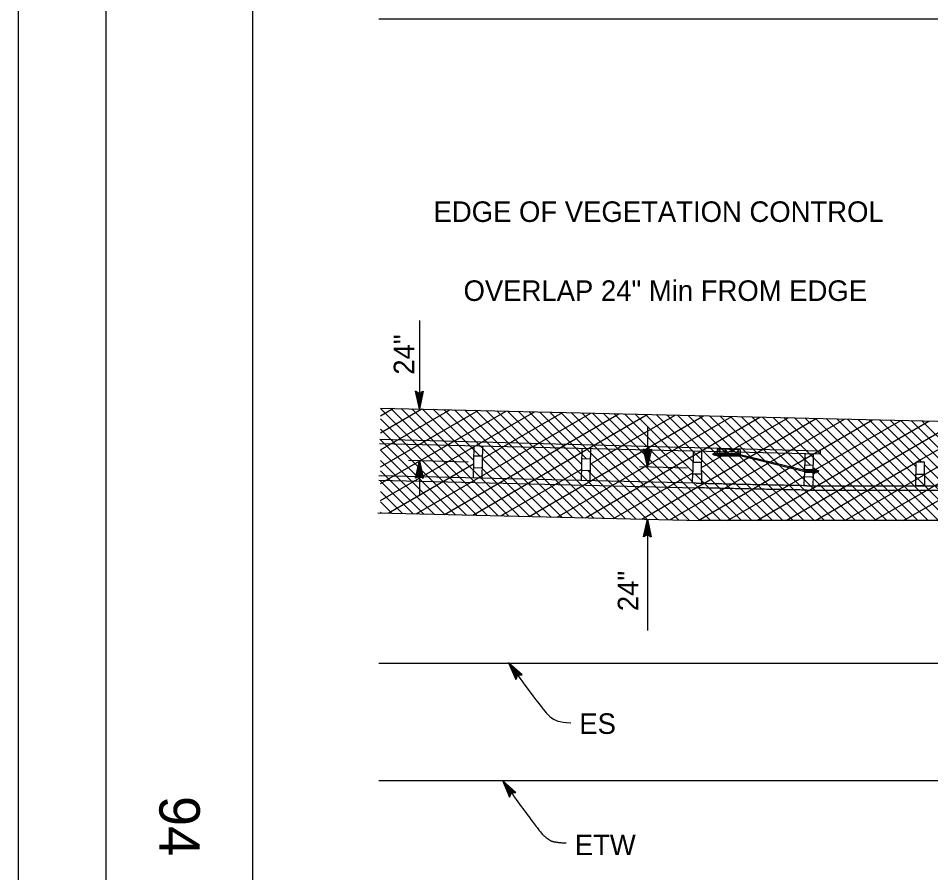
# Model space of a CAD drawing. Extents: x -893 to 867, y -474 to 712.
# Drawn here: x -893.5 to -582.5, y 104.1 to 395.2 of the extents above; entities that cross this region are included whole.
import ezdxf

# ---------------------------------------------------------------- set-up
doc = ezdxf.new("R2010")
doc.units = 0
for name, color, linetype in [('11 Undefined', 7, 'Continuous'), ('border_PLOTTING-ELEMENTS', 7, 'Continuous'), ('border_rw_22x34_Cut_Lines', 7, 'Continuous'), ('border_SHEET', 7, 'Continuous'), ('border_WITHIN-BORDER-anno', 7, 'Continuous'), ('rd_ES', 7, 'Continuous'), ('rd_ETW', 7, 'Continuous'), ('tcd_MISC', 7, 'Continuous'), ('tcd_RAILING', 7, 'Continuous'), ('tcd_RAILING-anno', 7, 'Continuous')]:
    doc.layers.add(name, color=color, linetype=linetype)

msp = doc.modelspace()

# ---------------------------------------------------------------- linework, layer by layer
at = {"layer": '11 Undefined'}
for p, q in [((-770, 259.73), (-765.56, 262.3)), ((-770, 262.23), (-733.56, 225.79)), ((-770, 253.96), (-755.95, 262.07)), ((-770, 248.19), (-746.35, 261.84)), ((-770, 242.41), (-736.75, 261.61)), ((-770, 236.64), (-727.14, 261.38)), ((-766.55, 262.32), (-729.94, 225.7)), ((-762.93, 262.23), (-726.32, 225.62)), ((-759.31, 262.15), (-722.7, 225.53)), ((-755.69, 262.06), (-738.29, 244.67)), ((-752.07, 261.98), (-736.17, 246.08)), ((-748.45, 261.89), (-711.83, 225.27)), ((-744.82, 261.8), (-708.21, 225.19)), ((-741.2, 261.72), (-704.59, 225.1)), ((-737.58, 261.63), (-700.96, 225.02)), ((-733.96, 261.54), (-697.34, 224.93)), ((-730.34, 261.46), (-693.72, 224.84)), ((-726.72, 261.37), (-690.1, 224.76)), ((-723.09, 261.29), (-686.48, 224.67)), ((-770, 230.86), (-717.54, 261.15)), ((-770, 258.7), (-737.18, 225.88)), ((-757.79, 226.37), (-698.33, 260.7)), ((-748.19, 226.14), (-688.73, 260.47)), ((-738.58, 225.91), (-679.12, 260.24)), ((-735.3, 245.13), (-707.93, 260.93)), ((-719.47, 261.2), (-701.51, 243.24)), ((-719.37, 225.45), (-659.91, 259.78)), ((-715.85, 261.11), (-699.91, 245.18)), ((-712.23, 261.03), (-675.61, 224.41)), ((-709.77, 225.22), (-650.31, 259.55)), ((-708.61, 260.94), (-671.99, 224.33)), ((-704.99, 260.86), (-668.37, 224.24)), ((-701.36, 260.77), (-664.66, 224.06)), ((-700.17, 225), (-640.71, 259.33)), ((-698.53, 243.26), (-669.52, 260.01)), ((-697.74, 260.68), (-661.12, 224.06)), ((-694.12, 260.6), (-657.58, 224.06)), ((-690.5, 260.51), (-654.05, 224.06)), ((-686.88, 260.42), (-650.51, 224.06)), ((-683.25, 260.34), (-663.56, 240.64)), ((-680.96, 224.54), (-621.5, 258.87)), ((-679.63, 260.25), (-663.37, 243.99)), ((-676.01, 260.17), (-639.91, 224.06)), ((-672.39, 260.08), (-636.37, 224.06)), ((-671.35, 224.31), (-611.89, 258.64)), ((-668.77, 259.99), (-632.84, 224.06)), ((-665.15, 259.91), (-629.3, 224.06)), ((-661.75, 224.08), (-602.29, 258.41)), ((-661.52, 259.82), (-625.76, 224.06)), ((-660.54, 242.1), (-631.1, 259.1)), ((-657.9, 259.73), (-622.23, 224.06)), ((-654.28, 259.65), (-618.69, 224.06)), ((-650.66, 259.56), (-615.16, 224.06)), ((-647.04, 259.48), (-611.62, 224.06)), ((-643.42, 259.39), (-625.49, 241.47)), ((-639.79, 259.3), (-623.45, 242.96)), ((-636.17, 259.22), (-601.02, 224.06)), ((-632.55, 259.13), (-597.48, 224.06)), ((-628.93, 259.04), (-593.94, 224.06)), ((-625.31, 258.96), (-590.41, 224.06)), ((-622.51, 240.96), (-592.69, 258.18)), ((-621.69, 258.87), (-586.87, 224.06)), ((-618.06, 258.79), (-583.34, 224.06)), ((-614.44, 258.7), (-579.8, 224.06)), ((-610.82, 258.61), (-576.27, 224.06)), ((-607.2, 258.53), (-572.73, 224.06)), ((-603.58, 258.44), (-587.59, 242.46)), ((-599.95, 258.36), (-585.5, 243.9)), ((-596.33, 258.27), (-562.12, 224.06)), ((-592.71, 258.18), (-558.59, 224.06)), ((-770, 255.16), (-740.8, 225.96)), ((-641.79, 224.06), (-583.08, 257.95)), ((-631.79, 224.06), (-573.48, 257.72)), ((-611.79, 224.06), (-554.27, 257.27)), ((-601.79, 224.06), (-544.92, 256.89)), ((-589.09, 258.1), (-555.05, 224.06)), ((-587.43, 243.9), (-563.87, 257.5)), ((-585.47, 258.01), (-551.52, 224.06)), ((-770, 251.62), (-744.43, 226.05)), ((-591.79, 224.06), (-544.92, 251.12)), ((-770, 248.09), (-748.05, 226.14)), ((-770, 244.55), (-751.67, 226.22)), ((-767.39, 226.6), (-738.33, 243.38)), ((-735.3, 245.2), (-715.45, 225.36)), ((-698.51, 243.78), (-679.23, 224.5)), ((-621.79, 224.06), (-587.59, 243.8)), ((-584.6, 243), (-565.66, 224.06)), ((-770, 241.02), (-755.29, 226.31)), ((-735.71, 242.09), (-719.07, 225.45)), ((-728.98, 225.68), (-701.56, 241.51)), ((-699.46, 241.18), (-682.86, 224.58)), ((-690.56, 224.77), (-663.56, 240.36)), ((-662.91, 239.99), (-646.98, 224.06)), ((-660.56, 241.18), (-643.44, 224.06)), ((-622.49, 242), (-604.55, 224.06)), ((-585.05, 239.91), (-569.2, 224.06)), ((-770, 237.48), (-758.91, 226.39)), ((-651.79, 224.06), (-625.53, 239.22)), ((-623, 238.97), (-608.09, 224.06)), ((-770, 233.95), (-762.53, 226.48)), ((-770, 230.41), (-766.16, 226.57)), ((-770, 226.88), (-769.78, 226.65))]:
    msp.add_line(p, q, dxfattribs=at)
at = {"layer": 'border_PLOTTING-ELEMENTS'}
for points in [[(-893.45, -474.04), (866.55, -474.04), (866.55, 711.96), (-893.45, 711.96)], [(-863.45, 668.96), (836.55, 668.96), (836.55, -431.04), (-863.45, -431.04)]]:
    msp.add_lwpolyline(points, close=True, dxfattribs=at)
at = {"layer": 'border_rw_22x34_Cut_Lines'}
msp.add_lwpolyline([(-863.45, 668.96), (836.55, 668.96), (836.55, -431.04), (-863.45, -431.04)], close=True, dxfattribs=at)
at = {"layer": 'border_SHEET'}
msp.add_line((-813.45, -406.04), (-813.45, 643.96), dxfattribs=at)
at = {"layer": 'rd_ES'}
for p, q in [((-38.33, 394.85), (-770.59, 394.85)), ((-38.33, 175.4), (-770.59, 175.4))]:
    msp.add_line(p, q, dxfattribs=at)
at = {"layer": 'rd_ETW'}
msp.add_line((-770.59, 135.5), (-38.33, 135.5), dxfattribs=at)
at = {"layer": 'tcd_MISC'}
for p, q in [((-770, 262.4), (-549.49, 257.15)), ((-770.85, 226.68), (-660.87, 224.06)), ((-275.95, 224.06), (-660.87, 224.06))]:
    msp.add_line(p, q, dxfattribs=at)
at = {"layer": 'tcd_RAILING'}
for p, q in [((-620.13, 246.67), (-770.29, 250.25)), ((-770.25, 251.83), (-620.1, 247.85)), ((-738.16, 249.49), (-738.45, 238.67)), ((-735.18, 249.41), (-735.47, 238.57)), ((-738.25, 246.13), (-735.27, 246.06)), ((-701.37, 248.57), (-701.66, 237.75)), ((-698.39, 248.49), (-698.68, 237.66)), ((-663.43, 247.7), (-663.56, 240.5)), ((-660.57, 240.45), (-660.44, 247.63)), ((-656.66, 246.47), (-656.65, 246.86)), ((-655.28, 246.43), (-656.66, 246.47)), ((-655.27, 246.83), (-656.65, 246.86)), ((-656.07, 246.2), (-656.05, 247.09)), ((-655.29, 246.19), (-656.07, 246.2)), ((-655.27, 247.07), (-656.05, 247.09)), ((-655.23, 248.4), (-655.29, 246.04)), ((-655.27, 247), (-655.29, 246.26)), ((-647.42, 246.02), (-655.29, 246.24)), ((-647.43, 245.83), (-655.29, 246.04)), ((-647.42, 246.22), (-655.28, 246.43)), ((-647.4, 246.81), (-655.27, 247.02)), ((-647.41, 246.62), (-655.27, 246.83)), ((-647.36, 248.19), (-655.23, 248.4)), ((-647.36, 248.19), (-647.43, 245.83)), ((-647.43, 245.83), (-647.39, 247.01)), ((-647.42, 246.22), (-625.37, 240.81)), ((-647.41, 246.62), (-625.36, 241.21)), ((-625.4, 246.73), (-625.53, 239.53)), ((-622.54, 239.48), (-622.41, 246.66)), ((-620.1, 247.89), (-620.13, 246.6)), ((-701.46, 245.22), (-698.48, 245.14)), ((-663.43, 243.99), (-660.51, 243.91)), ((-625.46, 243.02), (-622.48, 242.94)), ((-738.36, 242.15), (-735.38, 242.08)), ((-701.56, 241.24), (-698.58, 241.16)), ((-663.63, 236.78), (-663.56, 240.5)), ((-663.54, 240.01), (-660.58, 239.93)), ((-660.57, 240.45), (-660.64, 236.68)), ((-625.59, 235.94), (-625.53, 239.53)), ((-625.51, 240.52), (-622.52, 240.44)), ((-625.49, 241.51), (-622.5, 241.43)), ((-625.37, 240.82), (-622.52, 240.74)), ((-625.36, 241.21), (-622.51, 241.13)), ((-622.54, 239.48), (-622.61, 235.92)), ((-622.53, 239.95), (-622.18, 239.95)), ((-622.5, 241.92), (-622.13, 241.91)), ((-622.13, 241.91), (-622.18, 239.95)), ((-622.16, 240.56), (-622.14, 241.3)), ((-622.16, 240.73), (-620.78, 240.69)), ((-622.16, 240.49), (-621.38, 240.46)), ((-622.14, 241.37), (-621.35, 241.35)), ((-622.14, 241.13), (-620.77, 241.09)), ((-621.35, 241.35), (-621.38, 240.46)), ((-620.77, 241.09), (-620.78, 240.69)), ((-662.44, 236.75), (-770.59, 239.32)), ((-770.59, 237.81), (-662.4, 235.23)), ((-625.51, 239.03), (-622.55, 238.96)), ((-624.69, 235.92), (-473.61, 235.92)), ((-624.69, 234.43), (-312.12, 234.42))]:
    msp.add_line(p, q, dxfattribs=at)
for points in [[(-654.8, 247.79), (-654.4, 247.53), (-654.37, 247.53), (-654.79, 247.81)], [(-654.66, 247.54), (-654.66, 247.54), (-654.4, 247.53), (-654.8, 247.79)], [(-654.79, 247.81), (-654.37, 247.53), (-654.22, 247.77), (-654.65, 248.05)], [(-654.65, 248.05), (-654.22, 247.77), (-654.22, 247.78), (-654.62, 248.04)], [(-654.62, 248.04), (-654.22, 247.78), (-654.36, 248.04), (-654.36, 248.04)], [(-652.67, 247.74), (-652.27, 247.48), (-652.24, 247.48), (-652.66, 247.75)], [(-652.53, 247.48), (-652.53, 247.48), (-652.27, 247.48), (-652.67, 247.74)], [(-652.66, 247.75), (-652.24, 247.48), (-652.09, 247.71), (-652.52, 247.99)], [(-652.52, 247.99), (-652.09, 247.71), (-652.08, 247.72), (-652.49, 247.98)], [(-652.49, 247.98), (-652.08, 247.72), (-652.23, 247.98), (-652.23, 247.98)], [(-650.54, 247.69), (-650.11, 247.42), (-649.96, 247.65), (-650.39, 247.93)], [(-650.54, 247.68), (-650.14, 247.42), (-650.11, 247.42), (-650.54, 247.69)], [(-650.4, 247.42), (-650.4, 247.42), (-650.14, 247.42), (-650.54, 247.68)], [(-650.39, 247.93), (-649.96, 247.65), (-649.96, 247.67), (-650.36, 247.93)], [(-650.36, 247.93), (-649.96, 247.67), (-650.1, 247.92), (-650.1, 247.92)], [(-648.41, 247.63), (-648.01, 247.36), (-647.98, 247.36), (-648.4, 247.64)], [(-648.27, 247.37), (-648.27, 247.37), (-648.01, 247.36), (-648.41, 247.63)], [(-648.4, 247.64), (-647.98, 247.36), (-647.83, 247.6), (-648.26, 247.87)], [(-648.26, 247.87), (-647.83, 247.6), (-647.83, 247.61), (-648.23, 247.87)], [(-648.23, 247.87), (-647.83, 247.61), (-647.97, 247.87), (-647.97, 247.87)], [(-587.59, 239.91), (-584.6, 239.91), (-584.6, 243.9), (-587.59, 243.9)], [(-584.6, 235.92), (-587.59, 235.92), (-587.59, 239.91), (-584.6, 239.91)]]:
    msp.add_lwpolyline(points, close=True, dxfattribs=at)
for points in [[(-624.69, 235.92), (-643.75, 236.27), (-662.36, 236.72)], [(-624.69, 234.43), (-643.77, 234.78), (-662.4, 235.23)]]:
    msp.add_open_spline(points, degree=2, dxfattribs=at)
at = {"layer": 'tcd_RAILING-anno'}
for p, q in [((-756.76, 292.24), (-756.76, 262.09)), ((-758.09, 268.09), (-758.09, 268.09)), ((-755.42, 268.09), (-755.42, 268.09)), ((-756.76, 262.09), (-756.76, 262.09)), ((-679.03, 255.87), (-679.03, 242.37)), ((-680.36, 248.37), (-680.36, 248.37)), ((-677.69, 248.37), (-677.69, 248.37)), ((-760.41, 244.6), (-740.09, 244.12)), ((-756.76, 244.52), (-756.76, 232.43)), ((-756.76, 244.52), (-756.76, 244.52)), ((-681.67, 242.43), (-665.51, 242.05)), ((-679.03, 242.37), (-679.03, 242.37)), ((-758.1, 238.52), (-758.1, 238.52)), ((-755.43, 238.52), (-755.43, 238.52)), ((-679.03, 224.49), (-679.03, 186.66)), ((-679.03, 224.49), (-679.03, 224.49)), ((-680.37, 218.49), (-680.37, 218.49)), ((-677.7, 218.49), (-677.7, 218.49)), ((-726.33, 175.59), (-726.33, 175.59)), ((-721.73, 171.52), (-721.73, 171.52)), ((-723.89, 169.95), (-723.89, 169.95)), ((-728.46, 135.5), (-728.46, 135.5)), ((-723.86, 131.42), (-723.86, 131.42)), ((-726.02, 129.85), (-726.02, 129.85))]:
    msp.add_line(p, q, dxfattribs=at)
for points in [[(-755.42, 268.09), (-756.76, 262.09), (-758.09, 268.09), (-757.73, 267.87), (-756.76, 263.48), (-755.77, 267.88), (-756.13, 267.66), (-756.75, 264.85), (-757.38, 267.66), (-757.02, 267.45), (-756.75, 266.23), (-756.48, 267.45), (-756.76, 267.29), (-758.09, 268.09), (-756.76, 267.29)], [(-677.69, 248.37), (-679.03, 242.37), (-680.36, 248.37), (-680.01, 248.15), (-679.04, 243.76), (-678.05, 248.16), (-678.4, 247.94), (-679.03, 245.13), (-679.66, 247.94), (-679.3, 247.73), (-679.03, 246.51), (-678.76, 247.73), (-679.03, 247.57), (-680.36, 248.37), (-679.03, 247.57)], [(-758.1, 238.52), (-756.76, 244.52), (-755.43, 238.52), (-755.78, 238.73), (-756.75, 243.13), (-757.74, 238.73), (-757.39, 238.94), (-756.76, 241.75), (-756.14, 238.94), (-756.49, 239.16), (-756.76, 240.37), (-757.03, 239.15), (-756.76, 239.32), (-755.43, 238.52), (-756.76, 239.32)], [(-680.37, 218.49), (-679.03, 224.49), (-677.7, 218.49), (-678.06, 218.71), (-679.03, 223.1), (-680.02, 218.71), (-679.66, 218.92), (-679.04, 221.73), (-678.41, 218.92), (-678.77, 219.13), (-679.04, 220.35), (-679.31, 219.13), (-679.03, 219.29), (-677.7, 218.49), (-679.03, 219.29)], [(-721.73, 171.52), (-726.33, 175.59), (-723.89, 169.95), (-723.73, 170.33), (-725.52, 174.46), (-722.14, 171.48), (-722.55, 171.44), (-724.71, 173.36), (-723.57, 170.71), (-723.41, 171.09), (-723.9, 172.24), (-722.97, 171.41), (-723.29, 171.38), (-723.89, 169.95), (-723.29, 171.38)], [(-723.86, 131.42), (-728.46, 135.5), (-726.02, 129.85), (-725.86, 130.24), (-727.64, 134.37), (-724.27, 131.38), (-724.68, 131.35), (-726.84, 133.26), (-725.7, 130.62), (-725.53, 131), (-726.03, 132.14), (-725.09, 131.31), (-725.41, 131.28), (-726.02, 129.85), (-725.41, 131.28)]]:
    msp.add_lwpolyline(points, close=True, dxfattribs=at)
for points, degree in [([(-726.33, 175.59), (-714.75, 159.58), (-711.74, 156.58), (-709.26, 155.34), (-705.15, 155.16)], 3), ([(-728.46, 135.5), (-716.31, 118.69), (-713.27, 115.65), (-710.77, 114.4), (-706.67, 114.22)], 2)]:
    msp.add_open_spline(points, degree=degree, dxfattribs=at)

# ---------------------------------------------------------------- texts
at = {"layer": 'border_WITHIN-BORDER-anno'}
msp.add_text('94', height=13.779, rotation=270, dxfattribs=at).set_placement((-845.36, 130.23))
at = {"layer": 'tcd_RAILING-anno'}
for s, p in [('EDGE OF VEGETATION CONTROL', (-751.92, 325.8)), ('OVERLAP 24" Min FROM EDGE', (-741.69, 298.89)), ('ES', (-702.25, 151.38)), ('ETW', (-703.79, 110.08))]:
    msp.add_text(s, height=7, dxfattribs=at).set_placement(p)
for p in [(-758.49, 273.75), (-682.13, 193.2)]:
    msp.add_text('24"', height=7, rotation=90, dxfattribs=at).set_placement(p)

doc.saveas('drawing.dxf')
